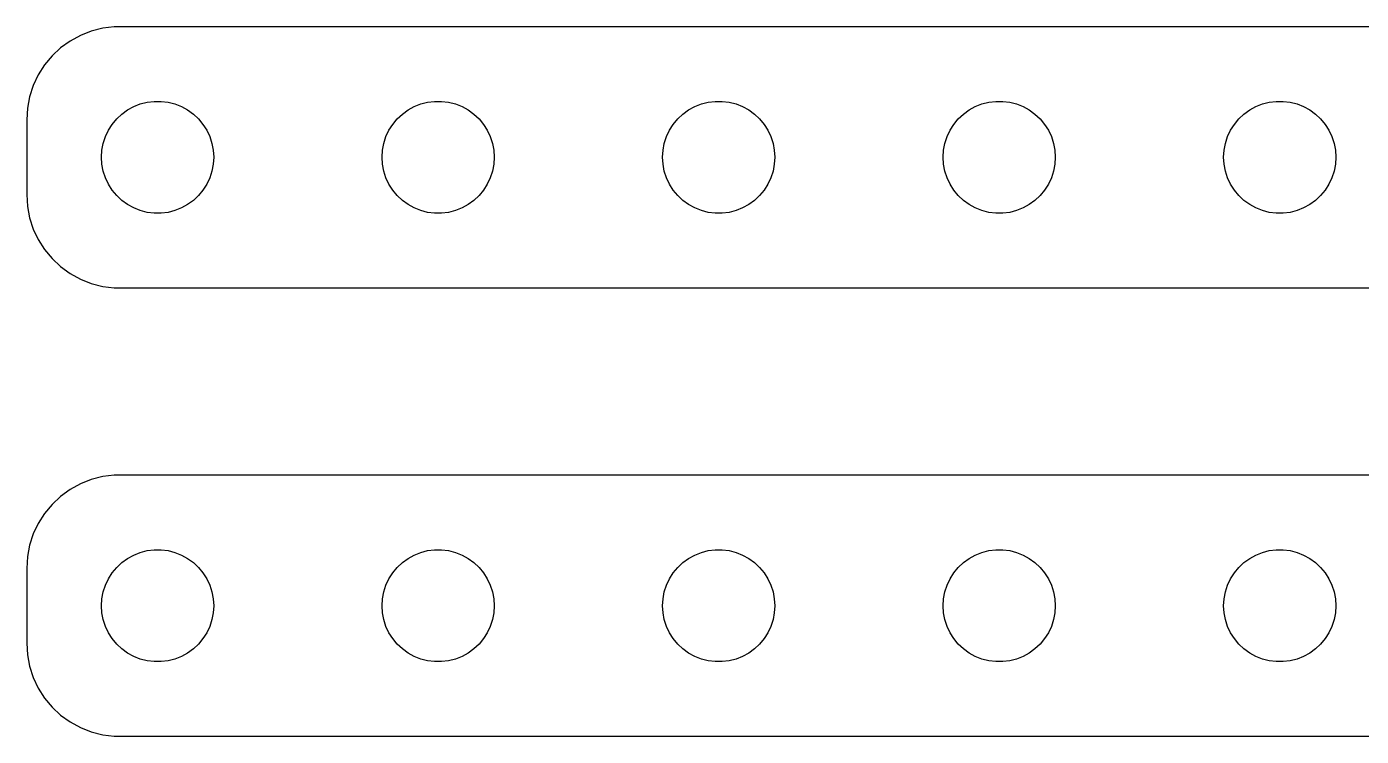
# Model space of a CAD drawing. Header units: metres. Extents: x -142 to 142, y 113 to 223.
# Drawn here: x -142 to -70.6, y 113 to 151 of the extents above; entities that cross this region are included whole.
import ezdxf

# ---------------------------------------------------------------- set-up
doc = ezdxf.new("R2010")
doc.units = ezdxf.units.M

msp = doc.modelspace()

# ---------------------------------------------------------------- linework, layer by layer
for p, q in [((-138.545, 150.755), (-139.129, 150.524)), ((-137.937, 150.911), (-138.545, 150.755)), ((-137.314, 150.99), (-137.937, 150.911)), ((137.314, 150.99), (-137.314, 150.99)), ((-139.679, 150.222), (-140.187, 149.853)), ((-139.129, 150.524), (-139.679, 150.222)), ((-140.645, 149.423), (-141.045, 148.939)), ((-140.187, 149.853), (-140.645, 149.423)), ((-141.045, 148.939), (-141.382, 148.409)), ((-141.649, 147.841), (-141.843, 147.243)), ((-141.382, 148.409), (-141.649, 147.841)), ((-141.843, 147.243), (-141.961, 146.627)), ((-141.961, 146.627), (-142, 146)), ((-137.187, 146.054), (-136.912, 146.312)), ((-136.912, 146.312), (-136.607, 146.533)), ((-136.607, 146.533), (-136.277, 146.714)), ((-136.277, 146.714), (-135.927, 146.853)), ((-135.927, 146.853), (-135.562, 146.947)), ((-135.562, 146.947), (-135.188, 146.994)), ((-135.188, 146.994), (-134.812, 146.994)), ((-134.812, 146.994), (-134.438, 146.947)), ((-134.438, 146.947), (-134.073, 146.853)), ((-134.073, 146.853), (-133.723, 146.714)), ((-133.723, 146.714), (-133.393, 146.533)), ((-133.393, 146.533), (-133.088, 146.312)), ((-133.088, 146.312), (-132.813, 146.054)), ((-122.187, 146.054), (-121.912, 146.312)), ((-121.912, 146.312), (-121.607, 146.533)), ((-121.607, 146.533), (-121.277, 146.714)), ((-121.277, 146.714), (-120.927, 146.853)), ((-120.927, 146.853), (-120.562, 146.947)), ((-120.562, 146.947), (-120.188, 146.994)), ((-120.188, 146.994), (-119.812, 146.994)), ((-119.812, 146.994), (-119.438, 146.947)), ((-119.438, 146.947), (-119.073, 146.853)), ((-119.073, 146.853), (-118.723, 146.714)), ((-118.723, 146.714), (-118.393, 146.533)), ((-118.393, 146.533), (-118.088, 146.312)), ((-118.088, 146.312), (-117.813, 146.054)), ((-107.187, 146.054), (-106.912, 146.312)), ((-106.912, 146.312), (-106.607, 146.533)), ((-106.607, 146.533), (-106.277, 146.714)), ((-106.277, 146.714), (-105.927, 146.853)), ((-105.927, 146.853), (-105.562, 146.947)), ((-105.562, 146.947), (-105.188, 146.994)), ((-105.188, 146.994), (-104.812, 146.994)), ((-104.812, 146.994), (-104.438, 146.947)), ((-104.438, 146.947), (-104.073, 146.853)), ((-104.073, 146.853), (-103.723, 146.714)), ((-103.723, 146.714), (-103.393, 146.533)), ((-103.393, 146.533), (-103.088, 146.312)), ((-103.088, 146.312), (-102.813, 146.054)), ((-92.1869, 146.054), (-91.9123, 146.312)), ((-91.9123, 146.312), (-91.6075, 146.533)), ((-91.6075, 146.533), (-91.2773, 146.714)), ((-91.2773, 146.714), (-90.927, 146.853)), ((-90.927, 146.853), (-90.5621, 146.947)), ((-90.5621, 146.947), (-90.1884, 146.994)), ((-90.1884, 146.994), (-89.8116, 146.994)), ((-89.8116, 146.994), (-89.4379, 146.947)), ((-89.4379, 146.947), (-89.073, 146.853)), ((-89.073, 146.853), (-88.7227, 146.714)), ((-88.7227, 146.714), (-88.3925, 146.533)), ((-88.3925, 146.533), (-88.0877, 146.312)), ((-88.0877, 146.312), (-87.8131, 146.054)), ((-77.1869, 146.054), (-76.9123, 146.312)), ((-76.9123, 146.312), (-76.6075, 146.533)), ((-76.6075, 146.533), (-76.2773, 146.714)), ((-76.2773, 146.714), (-75.927, 146.853)), ((-75.927, 146.853), (-75.5621, 146.947)), ((-75.5621, 146.947), (-75.1884, 146.994)), ((-75.1884, 146.994), (-74.8116, 146.994)), ((-74.8116, 146.994), (-74.4379, 146.947)), ((-74.4379, 146.947), (-74.073, 146.853)), ((-74.073, 146.853), (-73.7227, 146.714)), ((-73.7227, 146.714), (-73.3925, 146.533)), ((-73.3925, 146.533), (-73.0877, 146.312)), ((-73.0877, 146.312), (-72.8131, 146.054)), ((-142, 146), (-142, 142)), ((-137.629, 145.445), (-137.427, 145.763)), ((-137.427, 145.763), (-137.187, 146.054)), ((-132.813, 146.054), (-132.573, 145.763)), ((-132.573, 145.763), (-132.371, 145.445)), ((-122.629, 145.445), (-122.427, 145.763)), ((-122.427, 145.763), (-122.187, 146.054)), ((-117.813, 146.054), (-117.573, 145.763)), ((-117.573, 145.763), (-117.371, 145.445)), ((-107.629, 145.445), (-107.427, 145.763)), ((-107.427, 145.763), (-107.187, 146.054)), ((-102.813, 146.054), (-102.573, 145.763)), ((-102.573, 145.763), (-102.371, 145.445)), ((-92.6289, 145.445), (-92.427, 145.763)), ((-92.427, 145.763), (-92.1869, 146.054)), ((-87.8131, 146.054), (-87.573, 145.763)), ((-87.573, 145.763), (-87.3711, 145.445)), ((-77.6289, 145.445), (-77.427, 145.763)), ((-77.427, 145.763), (-77.1869, 146.054)), ((-72.8131, 146.054), (-72.573, 145.763)), ((-72.573, 145.763), (-72.3711, 145.445)), ((-137.906, 144.746), (-137.789, 145.104)), ((-137.789, 145.104), (-137.629, 145.445)), ((-132.371, 145.445), (-132.211, 145.104)), ((-132.211, 145.104), (-132.094, 144.746)), ((-122.906, 144.746), (-122.789, 145.104)), ((-122.789, 145.104), (-122.629, 145.445)), ((-117.371, 145.445), (-117.211, 145.104)), ((-117.211, 145.104), (-117.094, 144.746)), ((-107.906, 144.746), (-107.789, 145.104)), ((-107.789, 145.104), (-107.629, 145.445)), ((-102.371, 145.445), (-102.211, 145.104)), ((-102.211, 145.104), (-102.094, 144.746)), ((-92.9057, 144.746), (-92.7893, 145.104)), ((-92.7893, 145.104), (-92.6289, 145.445)), ((-87.3711, 145.445), (-87.2107, 145.104)), ((-87.2107, 145.104), (-87.0943, 144.746)), ((-77.9057, 144.746), (-77.7893, 145.104)), ((-77.7893, 145.104), (-77.6289, 145.445)), ((-72.3711, 145.445), (-72.2107, 145.104)), ((-72.2107, 145.104), (-72.0943, 144.746)), ((-138, 144), (-137.976, 144.376)), ((-137.976, 144.376), (-137.906, 144.746)), ((-132.094, 144.746), (-132.024, 144.376)), ((-132.024, 144.376), (-132, 144)), ((-123, 144), (-122.976, 144.376)), ((-122.976, 144.376), (-122.906, 144.746)), ((-117.094, 144.746), (-117.024, 144.376)), ((-117.024, 144.376), (-117, 144)), ((-108, 144), (-107.976, 144.376)), ((-107.976, 144.376), (-107.906, 144.746)), ((-102.094, 144.746), (-102.024, 144.376)), ((-102.024, 144.376), (-102, 144)), ((-93, 144), (-92.9763, 144.376)), ((-92.9763, 144.376), (-92.9057, 144.746)), ((-87.0943, 144.746), (-87.0237, 144.376)), ((-87.0237, 144.376), (-87, 144)), ((-78, 144), (-77.9763, 144.376)), ((-77.9763, 144.376), (-77.9057, 144.746)), ((-72.0943, 144.746), (-72.0237, 144.376)), ((-72.0237, 144.376), (-72, 144)), ((-137.976, 143.624), (-138, 144)), ((-137.906, 143.254), (-137.976, 143.624)), ((-132.024, 143.624), (-132.094, 143.254)), ((-132, 144), (-132.024, 143.624)), ((-122.976, 143.624), (-123, 144)), ((-122.906, 143.254), (-122.976, 143.624)), ((-117.024, 143.624), (-117.094, 143.254)), ((-117, 144), (-117.024, 143.624)), ((-107.976, 143.624), (-108, 144)), ((-107.906, 143.254), (-107.976, 143.624)), ((-102.024, 143.624), (-102.094, 143.254)), ((-102, 144), (-102.024, 143.624)), ((-92.9763, 143.624), (-93, 144)), ((-92.9057, 143.254), (-92.9763, 143.624)), ((-87.0237, 143.624), (-87.0943, 143.254)), ((-87, 144), (-87.0237, 143.624)), ((-77.9763, 143.624), (-78, 144)), ((-77.9057, 143.254), (-77.9763, 143.624)), ((-72.0237, 143.624), (-72.0943, 143.254)), ((-72, 144), (-72.0237, 143.624)), ((-137.789, 142.896), (-137.906, 143.254)), ((-137.629, 142.555), (-137.789, 142.896)), ((-132.211, 142.896), (-132.371, 142.555)), ((-132.094, 143.254), (-132.211, 142.896)), ((-122.789, 142.896), (-122.906, 143.254)), ((-122.629, 142.555), (-122.789, 142.896)), ((-117.211, 142.896), (-117.371, 142.555)), ((-117.094, 143.254), (-117.211, 142.896)), ((-107.789, 142.896), (-107.906, 143.254)), ((-107.629, 142.555), (-107.789, 142.896)), ((-102.211, 142.896), (-102.371, 142.555)), ((-102.094, 143.254), (-102.211, 142.896)), ((-92.7893, 142.896), (-92.9057, 143.254)), ((-92.6289, 142.555), (-92.7893, 142.896)), ((-87.2107, 142.896), (-87.3711, 142.555)), ((-87.0943, 143.254), (-87.2107, 142.896)), ((-77.7893, 142.896), (-77.9057, 143.254)), ((-77.6289, 142.555), (-77.7893, 142.896)), ((-72.2107, 142.896), (-72.3711, 142.555)), ((-72.0943, 143.254), (-72.2107, 142.896)), ((-137.427, 142.237), (-137.629, 142.555)), ((-137.187, 141.946), (-137.427, 142.237)), ((-132.573, 142.237), (-132.813, 141.946)), ((-132.371, 142.555), (-132.573, 142.237)), ((-122.427, 142.237), (-122.629, 142.555)), ((-122.187, 141.946), (-122.427, 142.237)), ((-117.573, 142.237), (-117.813, 141.946)), ((-117.371, 142.555), (-117.573, 142.237)), ((-107.427, 142.237), (-107.629, 142.555)), ((-107.187, 141.946), (-107.427, 142.237)), ((-102.573, 142.237), (-102.813, 141.946)), ((-102.371, 142.555), (-102.573, 142.237)), ((-92.427, 142.237), (-92.6289, 142.555)), ((-92.1869, 141.946), (-92.427, 142.237)), ((-87.573, 142.237), (-87.8131, 141.946)), ((-87.3711, 142.555), (-87.573, 142.237)), ((-77.427, 142.237), (-77.6289, 142.555)), ((-77.1869, 141.946), (-77.427, 142.237)), ((-72.573, 142.237), (-72.8131, 141.946)), ((-72.3711, 142.555), (-72.573, 142.237)), ((-142, 142), (-141.961, 141.373)), ((-141.961, 141.373), (-141.843, 140.757)), ((-136.912, 141.688), (-137.187, 141.946)), ((-136.607, 141.467), (-136.912, 141.688)), ((-136.277, 141.286), (-136.607, 141.467)), ((-133.393, 141.467), (-133.723, 141.286)), ((-133.088, 141.688), (-133.393, 141.467)), ((-132.813, 141.946), (-133.088, 141.688)), ((-121.912, 141.688), (-122.187, 141.946)), ((-121.607, 141.467), (-121.912, 141.688)), ((-121.277, 141.286), (-121.607, 141.467)), ((-118.393, 141.467), (-118.723, 141.286)), ((-118.088, 141.688), (-118.393, 141.467)), ((-117.813, 141.946), (-118.088, 141.688)), ((-106.912, 141.688), (-107.187, 141.946)), ((-106.607, 141.467), (-106.912, 141.688)), ((-106.277, 141.286), (-106.607, 141.467)), ((-103.393, 141.467), (-103.723, 141.286)), ((-103.088, 141.688), (-103.393, 141.467)), ((-102.813, 141.946), (-103.088, 141.688)), ((-91.9123, 141.688), (-92.1869, 141.946)), ((-91.6075, 141.467), (-91.9123, 141.688)), ((-91.2773, 141.286), (-91.6075, 141.467)), ((-88.3925, 141.467), (-88.7227, 141.286)), ((-88.0877, 141.688), (-88.3925, 141.467)), ((-87.8131, 141.946), (-88.0877, 141.688)), ((-76.9123, 141.688), (-77.1869, 141.946)), ((-76.6075, 141.467), (-76.9123, 141.688)), ((-76.2773, 141.286), (-76.6075, 141.467)), ((-73.3925, 141.467), (-73.7227, 141.286)), ((-73.0877, 141.688), (-73.3925, 141.467)), ((-72.8131, 141.946), (-73.0877, 141.688)), ((-141.843, 140.757), (-141.649, 140.159)), ((-135.927, 141.147), (-136.277, 141.286)), ((-135.562, 141.053), (-135.927, 141.147)), ((-135.188, 141.006), (-135.562, 141.053)), ((-134.812, 141.006), (-135.188, 141.006)), ((-134.438, 141.053), (-134.812, 141.006)), ((-134.073, 141.147), (-134.438, 141.053)), ((-133.723, 141.286), (-134.073, 141.147)), ((-120.927, 141.147), (-121.277, 141.286)), ((-120.562, 141.053), (-120.927, 141.147)), ((-120.188, 141.006), (-120.562, 141.053)), ((-119.812, 141.006), (-120.188, 141.006)), ((-119.438, 141.053), (-119.812, 141.006)), ((-119.073, 141.147), (-119.438, 141.053)), ((-118.723, 141.286), (-119.073, 141.147)), ((-105.927, 141.147), (-106.277, 141.286)), ((-105.562, 141.053), (-105.927, 141.147)), ((-105.188, 141.006), (-105.562, 141.053)), ((-104.812, 141.006), (-105.188, 141.006)), ((-104.438, 141.053), (-104.812, 141.006)), ((-104.073, 141.147), (-104.438, 141.053)), ((-103.723, 141.286), (-104.073, 141.147)), ((-90.927, 141.147), (-91.2773, 141.286)), ((-90.5621, 141.053), (-90.927, 141.147)), ((-90.1884, 141.006), (-90.5621, 141.053)), ((-89.8116, 141.006), (-90.1884, 141.006)), ((-89.4379, 141.053), (-89.8116, 141.006)), ((-89.073, 141.147), (-89.4379, 141.053)), ((-88.7227, 141.286), (-89.073, 141.147)), ((-75.927, 141.147), (-76.2773, 141.286)), ((-75.5621, 141.053), (-75.927, 141.147)), ((-75.1884, 141.006), (-75.5621, 141.053)), ((-74.8116, 141.006), (-75.1884, 141.006)), ((-74.4379, 141.053), (-74.8116, 141.006)), ((-74.073, 141.147), (-74.4379, 141.053)), ((-73.7227, 141.286), (-74.073, 141.147)), ((-141.649, 140.159), (-141.382, 139.591)), ((-141.382, 139.591), (-141.045, 139.061)), ((-141.045, 139.061), (-140.645, 138.577)), ((-140.645, 138.577), (-140.187, 138.147)), ((-140.187, 138.147), (-139.679, 137.778)), ((-139.679, 137.778), (-139.129, 137.476)), ((-139.129, 137.476), (-138.545, 137.245)), ((-138.545, 137.245), (-137.937, 137.089)), ((-137.937, 137.089), (-137.314, 137.01)), ((-137.314, 137.01), (137.314, 137.01)), ((-139.129, 126.524), (-139.679, 126.222)), ((-138.545, 126.755), (-139.129, 126.524)), ((-137.937, 126.911), (-138.545, 126.755)), ((-137.314, 126.99), (-137.937, 126.911)), ((137.314, 126.99), (-137.314, 126.99)), ((-140.187, 125.853), (-140.645, 125.423)), ((-139.679, 126.222), (-140.187, 125.853)), ((-141.045, 124.939), (-141.382, 124.409)), ((-140.645, 125.423), (-141.045, 124.939)), ((-141.382, 124.409), (-141.649, 123.841)), ((-141.649, 123.841), (-141.843, 123.243)), ((-141.843, 123.243), (-141.961, 122.627)), ((-136.277, 122.714), (-135.927, 122.853)), ((-135.927, 122.853), (-135.562, 122.947)), ((-135.562, 122.947), (-135.188, 122.994)), ((-135.188, 122.994), (-134.812, 122.994)), ((-134.812, 122.994), (-134.438, 122.947)), ((-134.438, 122.947), (-134.073, 122.853)), ((-134.073, 122.853), (-133.723, 122.714)), ((-121.277, 122.714), (-120.927, 122.853)), ((-120.927, 122.853), (-120.562, 122.947)), ((-120.562, 122.947), (-120.188, 122.994)), ((-120.188, 122.994), (-119.812, 122.994)), ((-119.812, 122.994), (-119.438, 122.947)), ((-119.438, 122.947), (-119.073, 122.853)), ((-119.073, 122.853), (-118.723, 122.714)), ((-106.277, 122.714), (-105.927, 122.853)), ((-105.927, 122.853), (-105.562, 122.947)), ((-105.562, 122.947), (-105.188, 122.994)), ((-105.188, 122.994), (-104.812, 122.994)), ((-104.812, 122.994), (-104.438, 122.947)), ((-104.438, 122.947), (-104.073, 122.853)), ((-104.073, 122.853), (-103.723, 122.714)), ((-91.2773, 122.714), (-90.927, 122.853)), ((-90.927, 122.853), (-90.5621, 122.947)), ((-90.5621, 122.947), (-90.1884, 122.994)), ((-90.1884, 122.994), (-89.8116, 122.994)), ((-89.8116, 122.994), (-89.4379, 122.947)), ((-89.4379, 122.947), (-89.073, 122.853)), ((-89.073, 122.853), (-88.7227, 122.714)), ((-76.2773, 122.714), (-75.927, 122.853)), ((-75.927, 122.853), (-75.5621, 122.947)), ((-75.5621, 122.947), (-75.1884, 122.994)), ((-75.1884, 122.994), (-74.8116, 122.994)), ((-74.8116, 122.994), (-74.4379, 122.947)), ((-74.4379, 122.947), (-74.073, 122.853)), ((-74.073, 122.853), (-73.7227, 122.714)), ((-141.961, 122.627), (-142, 122)), ((-137.427, 121.763), (-137.187, 122.054)), ((-137.187, 122.054), (-136.912, 122.312)), ((-136.912, 122.312), (-136.607, 122.533)), ((-136.607, 122.533), (-136.277, 122.714)), ((-133.723, 122.714), (-133.393, 122.533)), ((-133.393, 122.533), (-133.088, 122.312)), ((-133.088, 122.312), (-132.813, 122.054)), ((-132.813, 122.054), (-132.573, 121.763)), ((-122.427, 121.763), (-122.187, 122.054)), ((-122.187, 122.054), (-121.912, 122.312)), ((-121.912, 122.312), (-121.607, 122.533)), ((-121.607, 122.533), (-121.277, 122.714)), ((-118.723, 122.714), (-118.393, 122.533)), ((-118.393, 122.533), (-118.088, 122.312)), ((-118.088, 122.312), (-117.813, 122.054)), ((-117.813, 122.054), (-117.573, 121.763)), ((-107.427, 121.763), (-107.187, 122.054)), ((-107.187, 122.054), (-106.912, 122.312)), ((-106.912, 122.312), (-106.607, 122.533)), ((-106.607, 122.533), (-106.277, 122.714)), ((-103.723, 122.714), (-103.393, 122.533)), ((-103.393, 122.533), (-103.088, 122.312)), ((-103.088, 122.312), (-102.813, 122.054)), ((-102.813, 122.054), (-102.573, 121.763)), ((-92.427, 121.763), (-92.1869, 122.054)), ((-92.1869, 122.054), (-91.9123, 122.312)), ((-91.9123, 122.312), (-91.6075, 122.533)), ((-91.6075, 122.533), (-91.2773, 122.714)), ((-88.7227, 122.714), (-88.3925, 122.533)), ((-88.3925, 122.533), (-88.0877, 122.312)), ((-88.0877, 122.312), (-87.8131, 122.054)), ((-87.8131, 122.054), (-87.573, 121.763)), ((-77.427, 121.763), (-77.1869, 122.054)), ((-77.1869, 122.054), (-76.9123, 122.312)), ((-76.9123, 122.312), (-76.6075, 122.533)), ((-76.6075, 122.533), (-76.2773, 122.714)), ((-73.7227, 122.714), (-73.3925, 122.533)), ((-73.3925, 122.533), (-73.0877, 122.312)), ((-73.0877, 122.312), (-72.8131, 122.054)), ((-72.8131, 122.054), (-72.573, 121.763)), ((-142, 122), (-142, 118)), ((-137.789, 121.104), (-137.629, 121.445)), ((-137.629, 121.445), (-137.427, 121.763)), ((-132.573, 121.763), (-132.371, 121.445)), ((-132.371, 121.445), (-132.211, 121.104)), ((-122.789, 121.104), (-122.629, 121.445)), ((-122.629, 121.445), (-122.427, 121.763)), ((-117.573, 121.763), (-117.371, 121.445)), ((-117.371, 121.445), (-117.211, 121.104)), ((-107.789, 121.104), (-107.629, 121.445)), ((-107.629, 121.445), (-107.427, 121.763)), ((-102.573, 121.763), (-102.371, 121.445)), ((-102.371, 121.445), (-102.211, 121.104)), ((-92.7893, 121.104), (-92.6289, 121.445)), ((-92.6289, 121.445), (-92.427, 121.763)), ((-87.573, 121.763), (-87.3711, 121.445)), ((-87.3711, 121.445), (-87.2107, 121.104)), ((-77.7893, 121.104), (-77.6289, 121.445)), ((-77.6289, 121.445), (-77.427, 121.763)), ((-72.573, 121.763), (-72.3711, 121.445)), ((-72.3711, 121.445), (-72.2107, 121.104)), ((-137.976, 120.376), (-137.906, 120.746)), ((-137.906, 120.746), (-137.789, 121.104)), ((-132.211, 121.104), (-132.094, 120.746)), ((-132.094, 120.746), (-132.024, 120.376)), ((-122.976, 120.376), (-122.906, 120.746)), ((-122.906, 120.746), (-122.789, 121.104)), ((-117.211, 121.104), (-117.094, 120.746)), ((-117.094, 120.746), (-117.024, 120.376)), ((-107.976, 120.376), (-107.906, 120.746)), ((-107.906, 120.746), (-107.789, 121.104)), ((-102.211, 121.104), (-102.094, 120.746)), ((-102.094, 120.746), (-102.024, 120.376)), ((-92.9763, 120.376), (-92.9057, 120.746)), ((-92.9057, 120.746), (-92.7893, 121.104)), ((-87.2107, 121.104), (-87.0943, 120.746)), ((-87.0943, 120.746), (-87.0237, 120.376)), ((-77.9763, 120.376), (-77.9057, 120.746)), ((-77.9057, 120.746), (-77.7893, 121.104)), ((-72.2107, 121.104), (-72.0943, 120.746)), ((-72.0943, 120.746), (-72.0237, 120.376)), ((-138, 120), (-137.976, 120.376)), ((-137.976, 119.624), (-138, 120)), ((-132.024, 120.376), (-132, 120)), ((-132, 120), (-132.024, 119.624)), ((-123, 120), (-122.976, 120.376)), ((-122.976, 119.624), (-123, 120)), ((-117.024, 120.376), (-117, 120)), ((-117, 120), (-117.024, 119.624)), ((-108, 120), (-107.976, 120.376)), ((-107.976, 119.624), (-108, 120)), ((-102.024, 120.376), (-102, 120)), ((-102, 120), (-102.024, 119.624)), ((-93, 120), (-92.9763, 120.376)), ((-92.9763, 119.624), (-93, 120)), ((-87.0237, 120.376), (-87, 120)), ((-87, 120), (-87.0237, 119.624)), ((-78, 120), (-77.9763, 120.376)), ((-77.9763, 119.624), (-78, 120)), ((-72.0237, 120.376), (-72, 120)), ((-72, 120), (-72.0237, 119.624)), ((-137.906, 119.254), (-137.976, 119.624)), ((-137.789, 118.896), (-137.906, 119.254)), ((-132.094, 119.254), (-132.211, 118.896)), ((-132.024, 119.624), (-132.094, 119.254)), ((-122.906, 119.254), (-122.976, 119.624)), ((-122.789, 118.896), (-122.906, 119.254)), ((-117.094, 119.254), (-117.211, 118.896)), ((-117.024, 119.624), (-117.094, 119.254)), ((-107.906, 119.254), (-107.976, 119.624)), ((-107.789, 118.896), (-107.906, 119.254)), ((-102.094, 119.254), (-102.211, 118.896)), ((-102.024, 119.624), (-102.094, 119.254)), ((-92.9057, 119.254), (-92.9763, 119.624)), ((-92.7893, 118.896), (-92.9057, 119.254)), ((-87.0943, 119.254), (-87.2107, 118.896)), ((-87.0237, 119.624), (-87.0943, 119.254)), ((-77.9057, 119.254), (-77.9763, 119.624)), ((-77.7893, 118.896), (-77.9057, 119.254)), ((-72.0943, 119.254), (-72.2107, 118.896)), ((-72.0237, 119.624), (-72.0943, 119.254)), ((-137.629, 118.555), (-137.789, 118.896)), ((-137.427, 118.237), (-137.629, 118.555)), ((-132.371, 118.555), (-132.573, 118.237)), ((-132.211, 118.896), (-132.371, 118.555)), ((-122.629, 118.555), (-122.789, 118.896)), ((-122.427, 118.237), (-122.629, 118.555)), ((-117.371, 118.555), (-117.573, 118.237)), ((-117.211, 118.896), (-117.371, 118.555)), ((-107.629, 118.555), (-107.789, 118.896)), ((-107.427, 118.237), (-107.629, 118.555)), ((-102.371, 118.555), (-102.573, 118.237)), ((-102.211, 118.896), (-102.371, 118.555)), ((-92.6289, 118.555), (-92.7893, 118.896)), ((-92.427, 118.237), (-92.6289, 118.555)), ((-87.3711, 118.555), (-87.573, 118.237)), ((-87.2107, 118.896), (-87.3711, 118.555)), ((-77.6289, 118.555), (-77.7893, 118.896)), ((-77.427, 118.237), (-77.6289, 118.555)), ((-72.3711, 118.555), (-72.573, 118.237)), ((-72.2107, 118.896), (-72.3711, 118.555)), ((-142, 118), (-141.961, 117.373)), ((-137.187, 117.946), (-137.427, 118.237)), ((-136.912, 117.688), (-137.187, 117.946)), ((-132.813, 117.946), (-133.088, 117.688)), ((-132.573, 118.237), (-132.813, 117.946)), ((-122.187, 117.946), (-122.427, 118.237)), ((-121.912, 117.688), (-122.187, 117.946)), ((-117.813, 117.946), (-118.088, 117.688)), ((-117.573, 118.237), (-117.813, 117.946)), ((-107.187, 117.946), (-107.427, 118.237)), ((-106.912, 117.688), (-107.187, 117.946)), ((-102.813, 117.946), (-103.088, 117.688)), ((-102.573, 118.237), (-102.813, 117.946)), ((-92.1869, 117.946), (-92.427, 118.237)), ((-91.9123, 117.688), (-92.1869, 117.946)), ((-87.8131, 117.946), (-88.0877, 117.688)), ((-87.573, 118.237), (-87.8131, 117.946)), ((-77.1869, 117.946), (-77.427, 118.237)), ((-76.9123, 117.688), (-77.1869, 117.946)), ((-72.8131, 117.946), (-73.0877, 117.688)), ((-72.573, 118.237), (-72.8131, 117.946)), ((-141.961, 117.373), (-141.843, 116.757)), ((-136.607, 117.467), (-136.912, 117.688)), ((-136.277, 117.286), (-136.607, 117.467)), ((-135.927, 117.147), (-136.277, 117.286)), ((-135.562, 117.053), (-135.927, 117.147)), ((-135.188, 117.006), (-135.562, 117.053)), ((-134.438, 117.053), (-134.812, 117.006)), ((-134.073, 117.147), (-134.438, 117.053)), ((-133.723, 117.286), (-134.073, 117.147)), ((-133.393, 117.467), (-133.723, 117.286)), ((-133.088, 117.688), (-133.393, 117.467)), ((-121.607, 117.467), (-121.912, 117.688)), ((-121.277, 117.286), (-121.607, 117.467)), ((-120.927, 117.147), (-121.277, 117.286)), ((-120.562, 117.053), (-120.927, 117.147)), ((-120.188, 117.006), (-120.562, 117.053)), ((-119.438, 117.053), (-119.812, 117.006)), ((-119.073, 117.147), (-119.438, 117.053)), ((-118.723, 117.286), (-119.073, 117.147)), ((-118.393, 117.467), (-118.723, 117.286)), ((-118.088, 117.688), (-118.393, 117.467)), ((-106.607, 117.467), (-106.912, 117.688)), ((-106.277, 117.286), (-106.607, 117.467)), ((-105.927, 117.147), (-106.277, 117.286)), ((-105.562, 117.053), (-105.927, 117.147)), ((-105.188, 117.006), (-105.562, 117.053)), ((-104.438, 117.053), (-104.812, 117.006)), ((-104.073, 117.147), (-104.438, 117.053)), ((-103.723, 117.286), (-104.073, 117.147)), ((-103.393, 117.467), (-103.723, 117.286)), ((-103.088, 117.688), (-103.393, 117.467)), ((-91.6075, 117.467), (-91.9123, 117.688)), ((-91.2773, 117.286), (-91.6075, 117.467)), ((-90.927, 117.147), (-91.2773, 117.286)), ((-90.5621, 117.053), (-90.927, 117.147)), ((-90.1884, 117.006), (-90.5621, 117.053)), ((-89.4379, 117.053), (-89.8116, 117.006)), ((-89.073, 117.147), (-89.4379, 117.053)), ((-88.7227, 117.286), (-89.073, 117.147)), ((-88.3925, 117.467), (-88.7227, 117.286)), ((-88.0877, 117.688), (-88.3925, 117.467)), ((-76.6075, 117.467), (-76.9123, 117.688)), ((-76.2773, 117.286), (-76.6075, 117.467)), ((-75.927, 117.147), (-76.2773, 117.286)), ((-75.5621, 117.053), (-75.927, 117.147)), ((-75.1884, 117.006), (-75.5621, 117.053)), ((-74.4379, 117.053), (-74.8116, 117.006)), ((-74.073, 117.147), (-74.4379, 117.053)), ((-73.7227, 117.286), (-74.073, 117.147)), ((-73.3925, 117.467), (-73.7227, 117.286)), ((-73.0877, 117.688), (-73.3925, 117.467)), ((-141.843, 116.757), (-141.649, 116.159)), ((-134.812, 117.006), (-135.188, 117.006)), ((-119.812, 117.006), (-120.188, 117.006)), ((-104.812, 117.006), (-105.188, 117.006)), ((-89.8116, 117.006), (-90.1884, 117.006)), ((-74.8116, 117.006), (-75.1884, 117.006)), ((-141.649, 116.159), (-141.382, 115.591)), ((-141.382, 115.591), (-141.045, 115.061)), ((-141.045, 115.061), (-140.645, 114.577)), ((-140.645, 114.577), (-140.187, 114.147)), ((-140.187, 114.147), (-139.679, 113.778)), ((-139.679, 113.778), (-139.129, 113.476)), ((-139.129, 113.476), (-138.545, 113.245)), ((-138.545, 113.245), (-137.937, 113.089)), ((-137.937, 113.089), (-137.314, 113.01)), ((-137.314, 113.01), (137.314, 113.01))]:
    msp.add_line(p, q)

doc.saveas('drawing.dxf')
